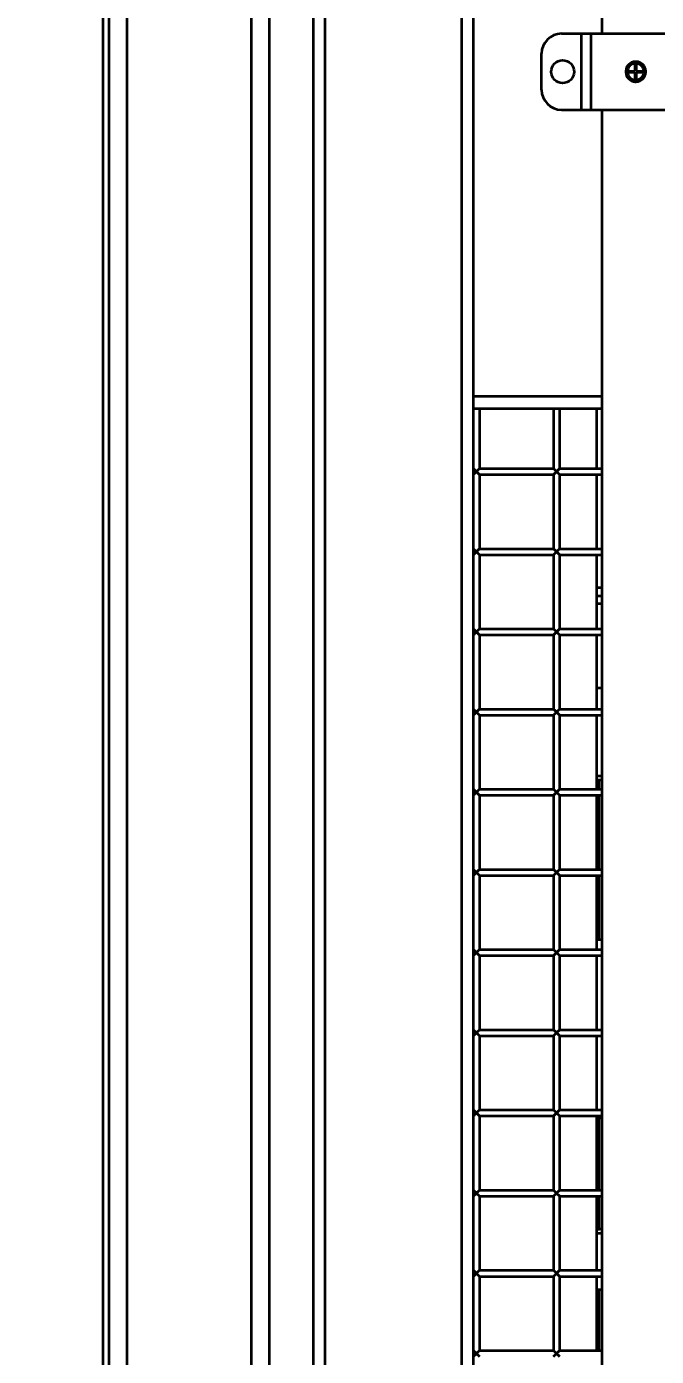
# Model space of a CAD drawing. Header units: millimetres. Extents: x 32496 to 166256, y 3504 to 23939.
# Drawn here: x 147349 to 147663, y 12922 to 13585 of the extents above; entities that cross this region are included whole.
import ezdxf

# ---------------------------------------------------------------- set-up
doc = ezdxf.new("R2010")
doc.units = ezdxf.units.MM
doc.header["$PDSIZE"] = -5
doc.layers.get('0').update_dxf_attribs({"lineweight": 35})
doc.layers.get('Defpoints').update_dxf_attribs({"lineweight": 18})
doc.layers.add('THICK', color=7, linetype='Continuous', lineweight=0)
doc.styles.add('TH_GBDIM', font='仿宋_GB2312.ttf', dxfattribs={"width": 0.8})
doc.dimstyles.new('TH_GBDIM', dxfattribs={"dimscale": 42, "dimtxt": 3, "dimasz": 3, "dimexe": 1.2, "dimexo": 0, "dimgap": 1, "dimtad": 1, "dimdec": 1, "dimdsep": 46, "dimtxsty": 'TH_GBDIM', "dimcen": 2.5, "dimdle": 252, "dimclrd": 4, "dimclre": 4, "dimclrt": 3, "dimadec": 0, "dimazin": 2, "dimtfac": 0.714286, "dimtdec": 1, "dimtmove": 0, "dimatfit": 3, "dimfxl": 1, "dimtolj": 1, "dimarcsym": 0})

# ---------------------------------------------------------------- blocks, each defined once
blk = doc.blocks.new('*D5866')
at = {"layer": 'Defpoints', "color": 0}
for p in [(146504.2, 13263.4), (152827.2, 12081.36), (152827.2, 11822.56)]:
    blk.add_point(p, dxfattribs=at)
at = {"layer": 'THICK', "color": 4, "linetype": 'Continuous', "lineweight": -2}
for p, q in [((146504.2, 13263.4), (146504.2, 11792.56)), ((152827.2, 12081.36), (152827.2, 11792.56)), ((146579.2, 11822.56), (152752.2, 11822.56))]:
    blk.add_line(p, q, dxfattribs=at)
at = {"layer": 'THICK', "color": 4}
for points in [[(146579.2, 11835.06), (146579.2, 11810.06), (146504.2, 11822.56)], [(152752.2, 11810.06), (152752.2, 11835.06), (152827.2, 11822.56)]]:
    blk.add_solid(points, dxfattribs=at)
at = {"layer": 'THICK', "color": 3, "lineweight": -3, "insert": (149665.7, 11885.26), "char_height": 75, "attachment_point": 5, "style": 'TH_GBDIM'}
blk.add_mtext('\\A1;About {\\A1;6323}', dxfattribs=at)
blk = doc.blocks.new('8-1250')
at = {"linetype": 'Continuous'}
for p, q in [((-1209.63, -32152.29), (-1209.63, -34671.29)), ((-1206.63, -32152.29), (-1206.63, -34671.29)), ((-1197.63, -32152.29), (-1197.63, -34671.29)), ((-1135.63, -32152.29), (-1135.63, -34671.29)), ((-1126.63, -32232.29), (-1126.63, -34591.29)), ((-1104.63, -32251.79), (-1104.63, -34571.79)), ((-1098.63, -34571.79), (-1098.63, -32251.79)), ((-1030.63, -32251.79), (-1030.63, -34571.79)), ((-960.63, -32393.79), (-960.63, -33324.79)), ((-1024.63, -33511.79), (-1024.63, -33311.79)), ((-980.63, -33324.79), (-906.63, -33324.79)), ((-970.93, -33324.79), (-970.93, -33362.79)), ((-966.13, -33324.79), (-966.13, -33362.79)), ((-990.63, -33352.79), (-990.63, -33334.79)), ((-948.62, -33343.54), (-943.88, -33343.54)), ((-948.62, -33344.04), (-943.88, -33344.04)), ((-943.88, -33343.54), (-943.88, -33338.8)), ((-943.88, -33348.78), (-943.88, -33344.04)), ((-943.38, -33338.8), (-943.38, -33343.54)), ((-943.38, -33343.54), (-938.63, -33343.54)), ((-943.38, -33344.04), (-938.63, -33344.04)), ((-943.38, -33344.04), (-943.38, -33348.78)), ((-980.63, -33362.79), (-906.63, -33362.79)), ((-960.63, -33362.79), (-960.63, -34431.79)), ((-960.63, -33505.79), (-1024.63, -33505.79)), ((-1024.63, -33511.79), (-960.63, -33511.79)), ((-1024.63, -34414.79), (-1024.63, -33511.79)), ((-1021.63, -33511.79), (-1021.63, -33541.79)), ((-984.63, -33511.79), (-984.63, -33541.79)), ((-981.63, -33511.79), (-981.63, -33541.79)), ((-963.13, -33541.79), (-963.13, -33511.79)), ((-1024.63, -33544.79), (-1021.63, -33541.79)), ((-1024.63, -33541.79), (-1021.63, -33544.79)), ((-1021.63, -33541.79), (-984.63, -33541.79)), ((-984.63, -33544.79), (-981.63, -33541.79)), ((-984.63, -33541.79), (-981.63, -33544.79)), ((-981.63, -33541.79), (-960.63, -33541.79)), ((-1021.63, -33544.79), (-984.63, -33544.79)), ((-1021.63, -33544.79), (-1021.63, -33581.79)), ((-984.63, -33544.79), (-984.63, -33581.79)), ((-981.63, -33544.79), (-960.63, -33544.79)), ((-981.63, -33544.79), (-981.63, -33581.79)), ((-963.13, -33581.79), (-963.13, -33544.79)), ((-1024.63, -33584.79), (-1021.63, -33581.79)), ((-1024.63, -33581.79), (-1021.63, -33584.79)), ((-1021.63, -33581.79), (-984.63, -33581.79)), ((-984.63, -33584.79), (-981.63, -33581.79)), ((-984.63, -33581.79), (-981.63, -33584.79)), ((-981.63, -33581.79), (-960.63, -33581.79)), ((-1021.63, -33584.79), (-984.63, -33584.79)), ((-1021.63, -33584.79), (-1021.63, -33621.79)), ((-984.63, -33584.79), (-984.63, -33621.79)), ((-981.63, -33584.79), (-960.63, -33584.79)), ((-981.63, -33584.79), (-981.63, -33621.79)), ((-963.13, -33621.79), (-963.13, -33584.79)), ((-960.63, -33601.29), (-963.13, -33601.29)), ((-963.13, -33605.29), (-960.63, -33605.29)), ((-960.63, -33609.29), (-963.13, -33609.29)), ((-1024.63, -33621.79), (-1021.63, -33624.79)), ((-1024.63, -33624.79), (-1021.63, -33621.79)), ((-1021.63, -33621.79), (-984.63, -33621.79)), ((-984.63, -33624.79), (-981.63, -33621.79)), ((-984.63, -33621.79), (-981.63, -33624.79)), ((-981.63, -33621.79), (-960.63, -33621.79)), ((-1021.63, -33624.79), (-984.63, -33624.79)), ((-1021.63, -33624.79), (-1021.63, -33661.79)), ((-984.63, -33624.79), (-984.63, -33661.79)), ((-981.63, -33624.79), (-960.63, -33624.79)), ((-981.63, -33624.79), (-981.63, -33661.79)), ((-963.13, -33661.79), (-963.13, -33624.79)), ((-960.63, -33651.29), (-963.13, -33651.29)), ((-1024.63, -33661.79), (-1021.63, -33664.79)), ((-1024.63, -33664.79), (-1021.63, -33661.79)), ((-1021.63, -33661.79), (-984.63, -33661.79)), ((-984.63, -33661.79), (-981.63, -33664.79)), ((-984.63, -33664.79), (-981.63, -33661.79)), ((-981.63, -33661.79), (-960.63, -33661.79)), ((-1021.63, -33664.79), (-984.63, -33664.79)), ((-1021.63, -33664.79), (-1021.63, -33701.79)), ((-984.63, -33664.79), (-984.63, -33701.79)), ((-981.63, -33664.79), (-960.63, -33664.79)), ((-981.63, -33664.79), (-981.63, -33701.79)), ((-963.13, -33701.79), (-963.13, -33664.79)), ((-960.63, -33695.29), (-963.13, -33695.29)), ((-1024.63, -33701.79), (-1021.63, -33704.79)), ((-1024.63, -33704.79), (-1021.63, -33701.79)), ((-1021.63, -33701.79), (-984.63, -33701.79)), ((-984.63, -33701.79), (-981.63, -33704.79)), ((-984.63, -33704.79), (-981.63, -33701.79)), ((-981.63, -33701.79), (-960.63, -33701.79)), ((-960.63, -33697.29), (-963.13, -33697.29)), ((-962.13, -33697.29), (-962.13, -33701.79)), ((-1021.63, -33704.79), (-984.63, -33704.79)), ((-1021.63, -33704.79), (-1021.63, -33741.79)), ((-984.63, -33704.79), (-984.63, -33741.79)), ((-981.63, -33704.79), (-960.63, -33704.79)), ((-981.63, -33704.79), (-981.63, -33741.79)), ((-963.13, -33741.79), (-963.13, -33704.79)), ((-962.13, -33704.79), (-962.13, -33741.79)), ((-1024.63, -33741.79), (-1021.63, -33744.79)), ((-1024.63, -33744.79), (-1021.63, -33741.79)), ((-1021.63, -33741.79), (-984.63, -33741.79)), ((-984.63, -33741.79), (-981.63, -33744.79)), ((-984.63, -33744.79), (-981.63, -33741.79)), ((-981.63, -33741.79), (-960.63, -33741.79)), ((-1021.63, -33744.79), (-984.63, -33744.79)), ((-1021.63, -33744.79), (-1021.63, -33781.79)), ((-984.63, -33744.79), (-984.63, -33781.79)), ((-981.63, -33744.79), (-960.63, -33744.79)), ((-981.63, -33744.79), (-981.63, -33781.79)), ((-963.13, -33781.79), (-963.13, -33744.79)), ((-962.13, -33744.79), (-962.13, -33776.79)), ((-1024.63, -33781.79), (-1021.63, -33784.79)), ((-1024.63, -33784.79), (-1021.63, -33781.79)), ((-1021.63, -33781.79), (-984.63, -33781.79)), ((-984.63, -33781.79), (-981.63, -33784.79)), ((-984.63, -33784.79), (-981.63, -33781.79)), ((-981.63, -33781.79), (-960.63, -33781.79)), ((-963.13, -33776.79), (-960.63, -33776.79)), ((-1021.63, -33784.79), (-984.63, -33784.79)), ((-1021.63, -33784.79), (-1021.63, -33821.79)), ((-984.63, -33784.79), (-984.63, -33821.79)), ((-981.63, -33784.79), (-960.63, -33784.79)), ((-981.63, -33784.79), (-981.63, -33821.79)), ((-963.13, -33821.79), (-963.13, -33784.79)), ((-1024.63, -33821.79), (-1021.63, -33824.79)), ((-1024.63, -33824.79), (-1021.63, -33821.79)), ((-1021.63, -33821.79), (-984.63, -33821.79)), ((-984.63, -33821.79), (-981.63, -33824.79)), ((-984.63, -33824.79), (-981.63, -33821.79)), ((-981.63, -33821.79), (-960.63, -33821.79)), ((-1021.63, -33824.79), (-984.63, -33824.79)), ((-1021.63, -33824.79), (-1021.63, -33861.79)), ((-984.63, -33824.79), (-984.63, -33861.79)), ((-981.63, -33824.79), (-960.63, -33824.79)), ((-981.63, -33824.79), (-981.63, -33861.79)), ((-963.13, -33861.79), (-963.13, -33824.79)), ((-1024.63, -33861.79), (-1021.63, -33864.79)), ((-1024.63, -33864.79), (-1021.63, -33861.79)), ((-1021.63, -33861.79), (-984.63, -33861.79)), ((-984.63, -33861.79), (-981.63, -33864.79)), ((-984.63, -33864.79), (-981.63, -33861.79)), ((-981.63, -33861.79), (-960.63, -33861.79)), ((-1021.63, -33864.79), (-984.63, -33864.79)), ((-1021.63, -33864.79), (-1021.63, -33901.79)), ((-984.63, -33864.79), (-984.63, -33901.79)), ((-981.63, -33864.79), (-960.63, -33864.79)), ((-981.63, -33864.79), (-981.63, -33901.79)), ((-963.13, -33901.79), (-963.13, -33864.79)), ((-963.13, -33865.79), (-960.63, -33865.79)), ((-962.13, -33865.79), (-962.13, -33901.79)), ((-1024.63, -33901.79), (-1021.63, -33904.79)), ((-1024.63, -33904.79), (-1021.63, -33901.79)), ((-1021.63, -33901.79), (-984.63, -33901.79)), ((-984.63, -33901.79), (-981.63, -33904.79)), ((-984.63, -33904.79), (-981.63, -33901.79)), ((-981.63, -33901.79), (-960.63, -33901.79)), ((-1021.63, -33904.79), (-984.63, -33904.79)), ((-1021.63, -33904.79), (-1021.63, -33941.79)), ((-984.63, -33904.79), (-984.63, -33941.79)), ((-981.63, -33904.79), (-960.63, -33904.79)), ((-981.63, -33904.79), (-981.63, -33941.79)), ((-963.13, -33941.79), (-963.13, -33904.79)), ((-962.13, -33904.79), (-962.13, -33921.29)), ((-1024.63, -33941.79), (-1021.63, -33944.79)), ((-1024.63, -33944.79), (-1021.63, -33941.79)), ((-1021.63, -33941.79), (-984.63, -33941.79)), ((-1021.63, -33944.79), (-984.63, -33944.79)), ((-1021.63, -33944.79), (-1021.63, -33981.79)), ((-984.63, -33941.79), (-981.63, -33944.79)), ((-984.63, -33944.79), (-981.63, -33941.79)), ((-984.63, -33944.79), (-984.63, -33981.79)), ((-981.63, -33941.79), (-960.63, -33941.79)), ((-981.63, -33944.79), (-960.63, -33944.79)), ((-981.63, -33944.79), (-981.63, -33981.79)), ((-963.13, -33981.79), (-963.13, -33944.79)), ((-963.13, -33951.29), (-960.63, -33951.29)), ((-962.13, -33951.29), (-962.13, -33981.79)), ((-1024.63, -33981.79), (-1021.63, -33984.79)), ((-1024.63, -33984.79), (-1021.63, -33981.79)), ((-1021.63, -33981.79), (-984.63, -33981.79)), ((-984.63, -33981.79), (-981.63, -33984.79)), ((-984.63, -33984.79), (-981.63, -33981.79)), ((-981.63, -33981.79), (-960.63, -33981.79))]:
    blk.add_line(p, q, dxfattribs=at)
for points in [[(-1024.63, -33541.79), (-1024.2, -33542.22), (-1023.71, -33542.71), (-1022.54, -33543.88)], [(-1023.13, -33543.29), (-1023.72, -33543.88), (-1024.19, -33544.35), (-1024.51, -33544.67)], [(-1023.13, -33543.29), (-1022.54, -33542.7), (-1022.07, -33542.23), (-1021.74, -33541.9)], [(-984.63, -33541.79), (-984.2, -33542.22), (-983.71, -33542.71), (-982.54, -33543.88)], [(-983.13, -33543.29), (-983.72, -33543.88), (-984.19, -33544.35), (-984.51, -33544.67)], [(-983.13, -33543.29), (-982.54, -33542.7), (-982.07, -33542.23), (-981.74, -33541.9)], [(-1021.74, -33544.67), (-1022.07, -33544.35), (-1022.54, -33543.88)], [(-981.74, -33544.67), (-982.07, -33544.35), (-982.54, -33543.88)], [(-1024.63, -33581.79), (-1024.2, -33582.22), (-1023.71, -33582.71), (-1022.54, -33583.88)], [(-1023.13, -33583.29), (-1023.72, -33583.88), (-1024.19, -33584.35), (-1024.51, -33584.67)], [(-1023.13, -33583.29), (-1022.54, -33582.7), (-1022.07, -33582.23), (-1021.74, -33581.9)], [(-984.63, -33581.79), (-984.2, -33582.22), (-983.71, -33582.71), (-982.54, -33583.88)], [(-983.13, -33583.29), (-983.72, -33583.88), (-984.19, -33584.35), (-984.51, -33584.67)], [(-983.13, -33583.29), (-982.54, -33582.7), (-982.07, -33582.23), (-981.74, -33581.9)], [(-1021.74, -33584.67), (-1022.07, -33584.35), (-1022.54, -33583.88)], [(-981.74, -33584.67), (-982.07, -33584.35), (-982.54, -33583.88)], [(-1024.63, -33621.79), (-1024.2, -33622.22), (-1023.71, -33622.71), (-1022.54, -33623.88)], [(-1023.13, -33623.29), (-1022.54, -33622.7), (-1022.07, -33622.23), (-1021.74, -33621.9)], [(-984.63, -33621.79), (-984.2, -33622.22), (-983.71, -33622.71), (-982.54, -33623.88)], [(-983.13, -33623.29), (-982.54, -33622.7), (-982.07, -33622.23), (-981.74, -33621.9)], [(-1023.13, -33623.29), (-1023.72, -33623.88), (-1024.19, -33624.35), (-1024.51, -33624.67)], [(-1021.74, -33624.67), (-1022.07, -33624.35), (-1022.54, -33623.88)], [(-983.13, -33623.29), (-983.72, -33623.88), (-984.19, -33624.35), (-984.51, -33624.67)], [(-981.74, -33624.67), (-982.07, -33624.35), (-982.54, -33623.88)], [(-1024.63, -33661.79), (-1024.2, -33662.22), (-1023.71, -33662.71), (-1022.54, -33663.88)], [(-1023.13, -33663.29), (-1022.54, -33662.7), (-1022.07, -33662.23), (-1021.74, -33661.9)], [(-984.63, -33661.79), (-984.2, -33662.22), (-983.71, -33662.71), (-982.54, -33663.88)], [(-983.13, -33663.29), (-982.54, -33662.7), (-982.07, -33662.23), (-981.74, -33661.9)], [(-1023.13, -33663.29), (-1023.72, -33663.88), (-1024.19, -33664.35), (-1024.51, -33664.67)], [(-1021.74, -33664.67), (-1022.07, -33664.35), (-1022.54, -33663.88)], [(-983.13, -33663.29), (-983.72, -33663.88), (-984.19, -33664.35), (-984.51, -33664.67)], [(-981.74, -33664.67), (-982.07, -33664.35), (-982.54, -33663.88)], [(-1024.63, -33701.79), (-1024.2, -33702.22), (-1023.71, -33702.71), (-1022.54, -33703.88)], [(-1023.13, -33703.29), (-1022.54, -33702.7), (-1022.07, -33702.23), (-1021.74, -33701.9)], [(-984.63, -33701.79), (-984.2, -33702.22), (-983.71, -33702.71), (-982.54, -33703.88)], [(-983.13, -33703.29), (-982.54, -33702.7), (-982.07, -33702.23), (-981.74, -33701.9)], [(-1023.13, -33703.29), (-1023.72, -33703.88), (-1024.19, -33704.35), (-1024.51, -33704.67)], [(-1021.74, -33704.67), (-1022.07, -33704.35), (-1022.54, -33703.88)], [(-983.13, -33703.29), (-983.72, -33703.88), (-984.19, -33704.35), (-984.51, -33704.67)], [(-981.74, -33704.67), (-982.07, -33704.35), (-982.54, -33703.88)], [(-1024.63, -33741.79), (-1024.2, -33742.22), (-1023.71, -33742.71), (-1022.54, -33743.88)], [(-1023.13, -33743.29), (-1022.54, -33742.7), (-1022.07, -33742.23), (-1021.74, -33741.9)], [(-984.63, -33741.79), (-984.2, -33742.22), (-983.71, -33742.71), (-982.54, -33743.88)], [(-983.13, -33743.29), (-982.54, -33742.7), (-982.07, -33742.23), (-981.74, -33741.9)], [(-1023.13, -33743.29), (-1023.72, -33743.88), (-1024.19, -33744.35), (-1024.51, -33744.67)], [(-1021.74, -33744.67), (-1022.07, -33744.35), (-1022.54, -33743.88)], [(-983.13, -33743.29), (-983.72, -33743.88), (-984.19, -33744.35), (-984.51, -33744.67)], [(-981.74, -33744.67), (-982.07, -33744.35), (-982.54, -33743.88)], [(-1024.63, -33781.79), (-1024.2, -33782.22), (-1023.71, -33782.71), (-1022.54, -33783.88)], [(-1023.13, -33783.29), (-1022.54, -33782.7), (-1022.07, -33782.23), (-1021.74, -33781.9)], [(-984.63, -33781.79), (-984.2, -33782.22), (-983.71, -33782.71), (-982.54, -33783.88)], [(-983.13, -33783.29), (-982.54, -33782.7), (-982.07, -33782.23), (-981.74, -33781.9)], [(-1023.13, -33783.29), (-1023.72, -33783.88), (-1024.19, -33784.35), (-1024.51, -33784.67)], [(-1021.74, -33784.67), (-1022.07, -33784.35), (-1022.54, -33783.88)], [(-983.13, -33783.29), (-983.72, -33783.88), (-984.19, -33784.35), (-984.51, -33784.67)], [(-981.74, -33784.67), (-982.07, -33784.35), (-982.54, -33783.88)], [(-1024.63, -33821.79), (-1024.2, -33822.22), (-1023.71, -33822.71), (-1022.54, -33823.88)], [(-1023.13, -33823.29), (-1022.54, -33822.7), (-1022.07, -33822.23), (-1021.74, -33821.9)], [(-984.63, -33821.79), (-984.2, -33822.22), (-983.71, -33822.71), (-982.54, -33823.88)], [(-983.13, -33823.29), (-982.54, -33822.7), (-982.07, -33822.23), (-981.74, -33821.9)], [(-1023.13, -33823.29), (-1023.72, -33823.88), (-1024.19, -33824.35), (-1024.51, -33824.67)], [(-1021.74, -33824.67), (-1022.07, -33824.35), (-1022.54, -33823.88)], [(-983.13, -33823.29), (-983.72, -33823.88), (-984.19, -33824.35), (-984.51, -33824.67)], [(-981.74, -33824.67), (-982.07, -33824.35), (-982.54, -33823.88)], [(-1024.63, -33861.79), (-1024.2, -33862.22), (-1023.71, -33862.71), (-1022.54, -33863.88)], [(-1023.13, -33863.29), (-1022.54, -33862.7), (-1022.07, -33862.23), (-1021.74, -33861.9)], [(-984.63, -33861.79), (-984.2, -33862.22), (-983.71, -33862.71), (-982.54, -33863.88)], [(-983.13, -33863.29), (-982.54, -33862.7), (-982.07, -33862.23), (-981.74, -33861.9)], [(-1023.13, -33863.29), (-1023.72, -33863.88), (-1024.19, -33864.35), (-1024.51, -33864.67)], [(-1021.74, -33864.67), (-1022.07, -33864.35), (-1022.54, -33863.88)], [(-983.13, -33863.29), (-983.72, -33863.88), (-984.19, -33864.35), (-984.51, -33864.67)], [(-981.74, -33864.67), (-982.07, -33864.35), (-982.54, -33863.88)], [(-1024.63, -33901.79), (-1024.2, -33902.22), (-1023.71, -33902.71), (-1022.54, -33903.88)], [(-1023.13, -33903.29), (-1022.54, -33902.7), (-1022.07, -33902.23), (-1021.74, -33901.9)], [(-984.63, -33901.79), (-984.2, -33902.22), (-983.71, -33902.71), (-982.54, -33903.88)], [(-983.13, -33903.29), (-982.54, -33902.7), (-982.07, -33902.23), (-981.74, -33901.9)], [(-1023.13, -33903.29), (-1023.72, -33903.88), (-1024.19, -33904.35), (-1024.51, -33904.67)], [(-1021.74, -33904.67), (-1022.07, -33904.35), (-1022.54, -33903.88)], [(-983.13, -33903.29), (-983.72, -33903.88), (-984.19, -33904.35), (-984.51, -33904.67)], [(-981.74, -33904.67), (-982.07, -33904.35), (-982.54, -33903.88)], [(-1024.63, -33941.79), (-1024.2, -33942.22), (-1023.71, -33942.71), (-1022.54, -33943.88)], [(-1023.13, -33943.29), (-1023.72, -33943.88), (-1024.19, -33944.35), (-1024.51, -33944.67)], [(-1023.13, -33943.29), (-1022.54, -33942.7), (-1022.07, -33942.23), (-1021.74, -33941.9)], [(-1021.74, -33944.67), (-1022.07, -33944.35), (-1022.54, -33943.88)], [(-984.63, -33941.79), (-984.2, -33942.22), (-983.71, -33942.71), (-982.54, -33943.88)], [(-983.13, -33943.29), (-983.72, -33943.88), (-984.19, -33944.35), (-984.51, -33944.67)], [(-983.13, -33943.29), (-982.54, -33942.7), (-982.07, -33942.23), (-981.74, -33941.9)], [(-981.74, -33944.67), (-982.07, -33944.35), (-982.54, -33943.88)], [(-1024.63, -33981.79), (-1024.2, -33982.22), (-1023.71, -33982.71), (-1022.54, -33983.88)], [(-1023.13, -33983.29), (-1023.72, -33983.88), (-1024.19, -33984.35), (-1024.51, -33984.67)], [(-1023.13, -33983.29), (-1022.54, -33982.7), (-1022.07, -33982.23), (-1021.74, -33981.9)], [(-1021.74, -33984.67), (-1022.07, -33984.35), (-1022.54, -33983.88)], [(-984.63, -33981.79), (-984.2, -33982.22), (-983.71, -33982.71), (-982.54, -33983.88)], [(-983.13, -33983.29), (-983.72, -33983.88), (-984.19, -33984.35), (-984.51, -33984.67)], [(-983.13, -33983.29), (-982.54, -33982.7), (-982.07, -33982.23), (-981.74, -33981.9)], [(-981.74, -33984.67), (-982.07, -33984.35), (-982.54, -33983.88)]]:
    blk.add_lwpolyline(points, dxfattribs=at)
blk.add_circle((-980.13, -33343.79), 5.75, dxfattribs=at)
for centre, radius, start, end in [((-980.63, -33334.79), 10, 90, 180), ((-943.63, -33343.79), 5, 177.14904, 182.84964), ((-943.63, -33343.79), 5, 92.86598, 177.13402), ((-943.63, -33343.79), 5, 182.86598, 267.13402), ((-943.63, -33343.79), 4.13, 93.46705, 176.53295), ((-943.63, -33343.79), 4.13, 183.46705, 266.53295), ((-943.63, -33343.79), 4, 176.41668, 183.58332), ((-943.63, -33343.79), 5, 87.1491, 92.84111), ((-943.63, -33343.79), 4, 86.41668, 93.58332), ((-943.63, -33343.79), 5, 2.86598, 87.13403), ((-943.63, -33343.79), 4.13, 3.46705, 86.53295), ((-943.63, -33343.79), 5, 272.86597, 357.13402), ((-943.63, -33343.79), 4.13, 273.46705, 356.53295), ((-943.63, -33343.79), 4, 356.41668, 3.58332), ((-943.63, -33343.79), 5, 357.14363, 2.84573), ((-943.63, -33343.79), 4, 266.41668, 273.58332), ((-943.63, -33343.79), 5, 267.15414, 272.84662), ((-980.63, -33352.79), 10, 180, 270), ((-963.13, -33906.29), 15, 270, 279.79922), ((-963.13, -33906.29), 17, 270, 278.9058)]:
    blk.add_arc(centre, radius, start, end, dxfattribs=at)

msp = doc.modelspace()

# ---------------------------------------------------------------- block references
at = {"color": 6}
msp.add_blockref('8-1250', (148596.331, 46906.597), dxfattribs=at)

# ---------------------------------------------------------------- dimensions: what is measured, and where the dimension line sits
at = {"layer": 'THICK', "lineweight": -3}
dim = msp.add_linear_dim(base=(152827.204, 11822.556), p1=(146504.204, 13263.4), p2=(152827.204, 12081.363), text='About {\\A1;<>}', dimstyle='TH_GBDIM', override={"dimscale": 25, "dimtxsty": 'TH_GBDIM', "dimarcsym": 2}, dxfattribs=at)
dim.commit()
dim.dimension.update_dxf_attribs({"geometry": '*D5866', "text_midpoint": (149665.704, 11885.258)})

doc.saveas('drawing.dxf')
